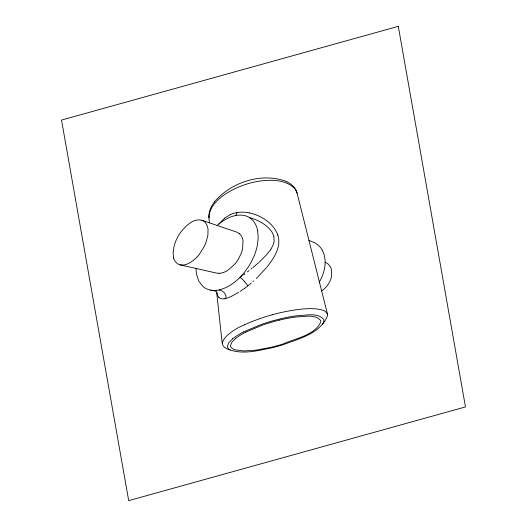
<?xml version="1.0" encoding="UTF-8"?>
<svg xmlns="http://www.w3.org/2000/svg" width="527" height="527" viewBox="0 0 527 527"><rect width="100%" height="100%" fill="white"/><g stroke="black" fill="none" stroke-linecap="round" stroke-linejoin="round"><path stroke-width="0.79" d="M224.206 298.829C225.793 299.362 227.045 296.214 225.069 294.059A12.694 10.547 -28.7 0 0 223.679 292.142L220.47 290.113L216.63 290.278M274.086 241.491L273.869 236.392M274.02 241.873L272.96 245.325L270.99 249.021M323.637 322.096L323.881 320.864A4.802 3.992 -28.7 0 0 323.571 319.197C317.023 312.142 305.219 315.62 296.793 315.772A140.577 116.816 -28.7 0 0 279.791 318.973L271.688 321.127A168.903 140.353 -28.7 0 0 261.26 324.48L243.658 331.845M270.937 249.1L270.391 249.936M270.14 250.292L265.852 255.562L259.883 261.497M218.988 223.935L224.331 218.33M214.305 201.979C231.254 182.059 261.912 171.986 286.754 181.624M266.82 267.202C271.695 261.148 276.286 254.541 278.21 246.906A29.275 24.328 -28.7 0 0 278.79 243.467L278.757 239.284L277.913 235.292M266.379 267.736L257.71 277.11M257.321 277.485L256.247 278.513M259.244 262.084L259.587 261.774M253.632 280.937L253.013 281.49M258.592 262.67L255.391 265.456M217.177 225.464L219.64 223.415A40.151 33.366 -28.7 0 1 224.792 219.858C230.931 216.215 238.408 213.791 245.503 215.787A18.504 15.375 -28.7 0 1 249.574 217.631C256.972 219.673 264.172 223.237 269.501 228.856M251.234 283.052L247.848 285.878A48.273 40.111 -28.7 0 0 244.192 281.168M255.028 265.766L254.475 266.227M254.106 266.537L253.737 266.84M232.651 338.808L228.731 342.813L227.44 346.292A4.71 3.913 -28.7 0 0 227.69 347.556L228.408 348.663A8.616 7.161 -28.7 0 0 230.22 349.974C243.797 354.599 258.625 350.435 272.222 347.748A168.495 140.017 -28.7 0 0 283.078 344.744C299.231 338.663 320.871 333.407 327.623 315.442A5.435 4.512 -28.7 0 0 327.504 314.27L297.182 193.521A18.34 15.243 -28.7 0 0 294.178 188.067C284.725 179.055 270.028 179.569 257.947 181.341A73.806 61.336 -28.7 0 0 247.137 183.943A76.935 63.932 -28.7 0 0 238.738 186.999C224.686 193.04 205.556 204.871 209.535 222.868M253.362 267.149L252.802 267.611M235.497 338.578L231.781 342.339L230.556 345.613A4.4 3.656 -28.7 0 0 230.786 346.806L232.097 348.419L234.89 349.796L243.863 350.962L256.3 350.099L270.628 347.405A162.013 134.629 -28.7 0 0 282.512 344.197C294.283 338.624 314.994 335.6 320.824 321.799A4.466 3.709 -28.7 0 0 320.607 320.429C314.942 313.763 304.053 316.885 296.47 316.944A130.689 108.602 -28.7 0 0 279.514 320.08M251.853 268.381L250.898 269.145M247.65 286.036L244.805 288.197M224.43 218.25L230.167 214.726M249.034 270.614L248.283 271.201M247.901 271.497L247.328 271.932M244.495 274.066L244.831 273.816M244.6 273.987L244.06 274.389M243.388 274.883L242.875 275.259M242.051 275.858L241.228 276.444M244.607 288.341L240.141 291.385M240.207 277.176L239.996 277.321A46.712 38.814 -28.7 0 1 236.221 280.832C231.215 284.988 225.444 288.513 219.015 289.89M321.648 290.93L321.977 290.706A21.647 17.99 -28.7 0 0 330.014 280.957L330.376 280.239A23.985 19.927 -28.7 0 0 331.628 275.667L331.628 270.437A16.739 13.906 -28.7 0 0 329.856 266.01L327.728 263.645L325.152 262.156M238.659 292.314L231.089 296.569M245.872 332.043L262.281 325.192A157.645 130.999 -28.7 0 1 274.481 321.371L279.514 320.06M244.647 324.816C236.228 327.629 209.463 343.96 230.213 349.994M230.615 296.8L225.931 298.545M230.213 214.7C236.221 211.841 243.184 211.63 249.614 212.954M272.123 314.79L274.699 314.099A174.872 145.314 -28.7 0 1 285.074 311.688C295.265 309.711 305.693 307.999 316.101 308.875C320.06 309.54 325.91 309.843 327.504 314.27M224.12 298.842L222.335 298.849A6.607 5.494 -28.7 0 1 220.286 298.322L220.049 298.183M219.1 273.296L216.702 273.131L179.7 264.771L177.487 263.757L175.445 261.807A15.698 13.043 -28.7 0 1 173.627 258.118M210.602 290.12L214.825 290.904M180.109 264.87C184.858 265.786 189.463 263.388 193.119 260.536A35.197 29.248 -28.7 0 0 199.186 254.594L203.989 246.913A49.703 41.297 -28.7 0 0 206.149 241.853L207.895 235.246L208.033 229.502A22.648 18.82 -28.7 0 0 207.816 227.987L206.768 224.746L205.26 222.473A10.178 8.458 -28.7 0 0 201.96 220.279L199.641 219.858L196.696 220.095A15.197 12.628 -28.7 0 0 190.86 222.434L186.406 225.819L181.795 230.846A42.852 35.612 -28.7 0 0 177.816 236.847L176.229 240.062A43.853 36.442 -28.7 0 0 174.009 246.564L173.087 252.65L173.62 258.118M249.508 212.934C258.941 214.944 267.881 220.069 273.869 227.71M215.075 290.976L215.332 291.069A4.703 3.906 -28.7 0 1 216.604 291.912L222.229 343.578M201.953 220.293L236.827 232.143L239.495 233.79M308.96 240.417L314.935 242.881L318.651 245.549A27.193 22.595 -28.7 0 1 322.498 250.602M269.883 229.278L272.406 232.782L273.856 236.353M274.257 228.231L276.978 232.855A32.285 26.824 -28.7 0 1 277.637 234.469M322.504 250.595L324.072 254.462L325.047 259.666A39.373 32.72 -28.7 0 1 325.126 263.401L324.816 266.794A46.132 38.339 -28.7 0 1 319.382 281.985M296.029 190.379L297.129 193.304M277.683 234.601L277.887 235.2M217.44 294.758L216.867 292.274M257.565 230.213L257.499 229.91A34.663 28.801 -28.7 0 0 256.484 226.478L255.042 223.435L252.822 220.378A21.686 18.023 -28.7 0 0 249.693 217.704M257.584 230.292L258.223 237.572L257.407 245.009A62.917 52.285 -28.7 0 1 254.047 256.148L252.611 259.33A69.327 57.608 -28.7 0 1 248.303 266.978L244.291 272.531L239.996 277.321L241.406 278.401A42.305 35.157 -28.7 0 1 244.205 281.154M209.028 218.073L208.942 216.63M196.09 268.48L196.189 271.372A39.591 32.898 -28.7 0 0 196.597 274.508L198.85 281.24L202.941 286.51A19.618 16.297 -28.7 0 0 216.623 290.337M323.65 322.096A8.485 7.049 -28.7 0 1 322.412 324.309M208.758 216.65A26.495 22.015 -28.7 0 1 214.43 202.052M286.688 181.716A27.43 22.793 -28.7 0 1 296.154 190.306M219.094 273.342A15 12.464 -28.7 0 0 227.565 270.47L234.107 264.87A35.849 29.789 -28.7 0 0 238.395 259.132L241.03 253.81A36.995 30.744 -28.7 0 0 242.624 248.395L243 240.655A16.113 13.386 -28.7 0 0 239.548 233.744M219.746 298.005A6.62 5.501 -28.7 0 1 218.83 297.228M218.771 297.221A10.244 8.511 -28.7 0 1 217.467 294.745M244.627 324.764A146.341 121.605 -28.7 0 1 272.136 314.856M232.605 338.756A52.45 43.583 -28.7 0 1 243.691 331.911M236.854 212.598A9.565 7.951 -28.7 0 1 235.839 215.372M235.45 338.525A49.617 41.231 -28.7 0 1 245.905 332.109M398.3 26.35L61.521 120.077L128.7 500.65L465.479 406.923L398.3 26.35"/></g></svg>
